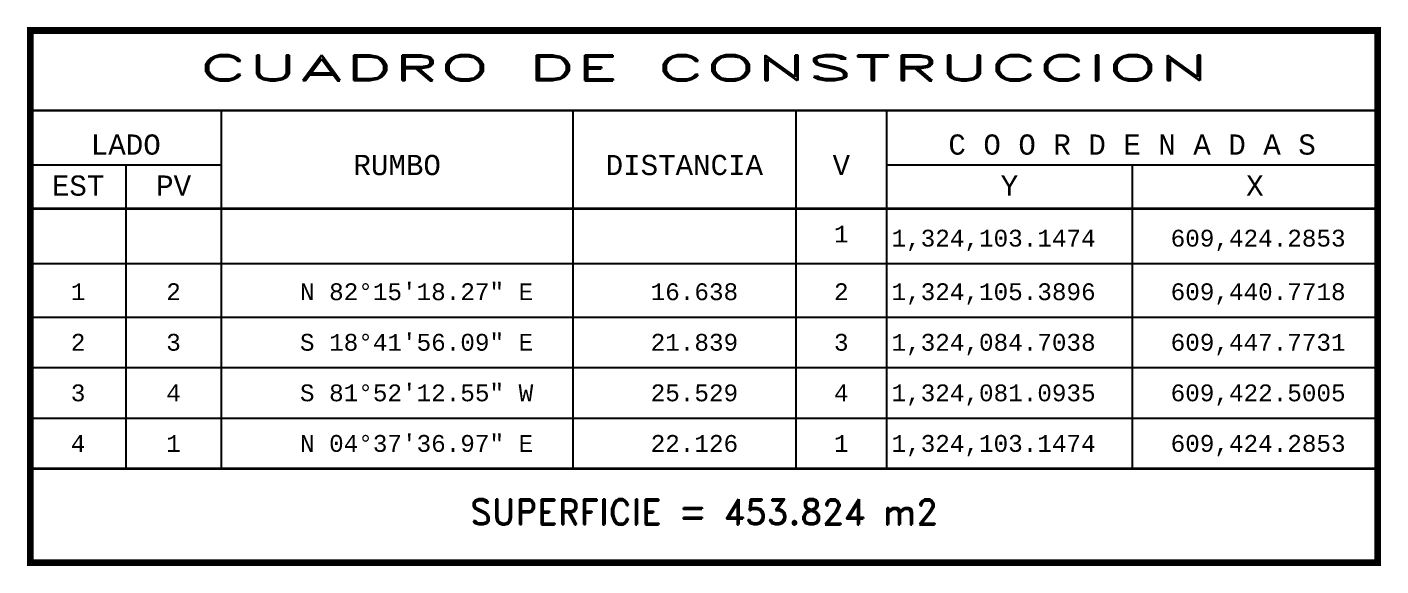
# Model space of a CAD drawing. Header units: millimetres. Extents: x 553705 to 560987, y 1303667 to 1309938.
# Drawn here: x 554579.3 to 554659.7, y 1307161.8 to 1307193.8 of the extents above; entities that cross this region are included whole.
import ezdxf
from ezdxf.enums import TextEntityAlignment as Align

# ---------------------------------------------------------------- set-up
doc = ezdxf.new("R2010")
doc.units = ezdxf.units.MM
for name, color, linetype in [('CVL_CUADCON', 1, 'Continuous'), ('CVL_CUADCON_LIN', 8, 'Continuous'), ('CVL_CUADCON_TIT', 1, 'Continuous'), ('CVL_CUADCON_TX', 2, 'Continuous')]:
    doc.layers.add(name, color=color, linetype=linetype)
doc.styles.add('HUECA1', font='HUECA1.shx')
doc.styles.add('MONOTXT4', font='Monotxt4.shx')

msp = doc.modelspace()

# ---------------------------------------------------------------- linework, layer by layer
at = {"layer": 'CVL_CUADCON', "color": 1, "linetype": 'Continuous', "lineweight": 30, "const_width": 0.4, "flags": 128}
msp.add_lwpolyline([(554579.548, 1307193.584), (554659.521, 1307193.584), (554659.521, 1307162.017), (554579.548, 1307162.017)], close=True, dxfattribs=at)
at = {"layer": 'CVL_CUADCON', "color": 1, "linetype": 'Continuous', "lineweight": 30, "const_width": 0.15, "flags": 128}
for points in [[(554579.548, 1307188.835), (554659.521, 1307188.835)], [(554579.548, 1307183.017), (554659.521, 1307183.017)], [(554579.548, 1307167.584), (554659.521, 1307167.584)]]:
    msp.add_lwpolyline(points, dxfattribs=at)
at = {"layer": 'CVL_CUADCON_LIN', "color": 1, "linetype": 'Continuous', "lineweight": 30, "ltscale": 0.5}
for p, q in [((554590.877, 1307188.835), (554590.877, 1307167.584)), ((554611.748, 1307188.835), (554611.748, 1307167.584)), ((554624.991, 1307188.835), (554624.991, 1307167.584)), ((554630.377, 1307188.835), (554630.377, 1307167.584)), ((554579.548, 1307185.607), (554590.877, 1307185.607)), ((554585.208, 1307185.607), (554585.208, 1307167.584)), ((554630.377, 1307185.607), (554659.521, 1307185.607)), ((554644.949, 1307185.607), (554644.949, 1307167.584)), ((554579.548, 1307179.762), (554659.521, 1307179.762)), ((554579.548, 1307176.584), (554659.521, 1307176.584)), ((554579.548, 1307173.584), (554659.521, 1307173.584)), ((554579.548, 1307170.584), (554659.521, 1307170.584)), ((554579.548, 1307167.584), (554659.521, 1307167.584))]:
    msp.add_line(p, q, dxfattribs=at)

# ---------------------------------------------------------------- texts
at = {"layer": 'CVL_CUADCON_TIT', "color": 1, "lineweight": 30, "ltscale": 0.5, "style": 'HUECA1', "width": 1.758658}
msp.add_text('CUADRO DE CONSTRUCCION', height=1.5, dxfattribs=at).set_placement((554589.548, 1307190.614), (554649.521, 1307190.614), align=Align.FIT)
at = {"layer": 'CVL_CUADCON_TIT', "color": 1, "lineweight": 30, "ltscale": 0.5, "style": 'MONOTXT4'}
for s, p in [('LADO', (554585.208, 1307186.216)), ('C O O R D E N A D A S', (554644.948, 1307186.216)), ('EST', (554582.378, 1307183.78)), ('PV', (554588.048, 1307183.78)), ('Y', (554637.668, 1307183.78)), ('X', (554652.238, 1307183.78))]:
    msp.add_text(s, height=1.2, dxfattribs=at).set_placement(p, align=Align.CENTER)
at = {"layer": 'CVL_CUADCON_TIT', "color": 1, "lineweight": 30, "ltscale": 0.5}
for s, height, style, p in [('RUMBO', 1.2, 'MONOTXT4', (554601.318, 1307185.604)), ('DISTANCIA', 1.2, 'MONOTXT4', (554618.368, 1307185.604)), ('V', 1.2, 'MONOTXT4', (554627.688, 1307185.604)), ('SUPERFICIE = 453.824 m2', 1.5, 'HUECA1', (554619.535, 1307165.017))]:
    msp.add_text(s, height=height, dxfattribs=dict(at, style=style)).set_placement(p, align=Align.MIDDLE)
at = {"layer": 'CVL_CUADCON_TX', "color": 1, "lineweight": 30, "ltscale": 0.5, "style": 'MONOTXT4'}
for s, p in [('1', (554627.684, 1307181.012)), ('1', (554582.378, 1307177.584)), ('2', (554588.043, 1307177.584)), ('2', (554627.684, 1307177.584)), ('2', (554582.378, 1307174.584)), ('3', (554588.043, 1307174.584)), ('3', (554627.684, 1307174.584)), ('3', (554582.378, 1307171.584)), ('4', (554588.043, 1307171.584)), ('4', (554627.684, 1307171.584)), ('4', (554582.378, 1307168.584)), ('1', (554588.043, 1307168.584)), ('1', (554627.684, 1307168.584))]:
    msp.add_text(s, height=1, dxfattribs=at).set_placement(p, align=Align.CENTER)
for s, p in [('1,324,103.1474', (554630.668, 1307180.762)), ('609,424.2853', (554647.238, 1307180.762)), ('N 82%%d15\'18.27" E', (554595.548, 1307177.584)), ('16.638', (554616.368, 1307177.584)), ('1,324,105.3896', (554630.668, 1307177.584)), ('609,440.7718', (554647.238, 1307177.584)), ('S 18%%d41\'56.09" E', (554595.548, 1307174.584)), ('21.839', (554616.368, 1307174.584)), ('1,324,084.7038', (554630.668, 1307174.584)), ('609,447.7731', (554647.238, 1307174.584)), ('S 81%%d52\'12.55" W', (554595.548, 1307171.584)), ('25.529', (554616.368, 1307171.584)), ('1,324,081.0935', (554630.668, 1307171.584)), ('609,422.5005', (554647.238, 1307171.584)), ('N 04%%d37\'36.97" E', (554595.548, 1307168.584)), ('22.126', (554616.368, 1307168.584)), ('1,324,103.1474', (554630.668, 1307168.584)), ('609,424.2853', (554647.238, 1307168.584))]:
    msp.add_text(s, height=1, dxfattribs=at).set_placement(p)

doc.saveas('drawing.dxf')
